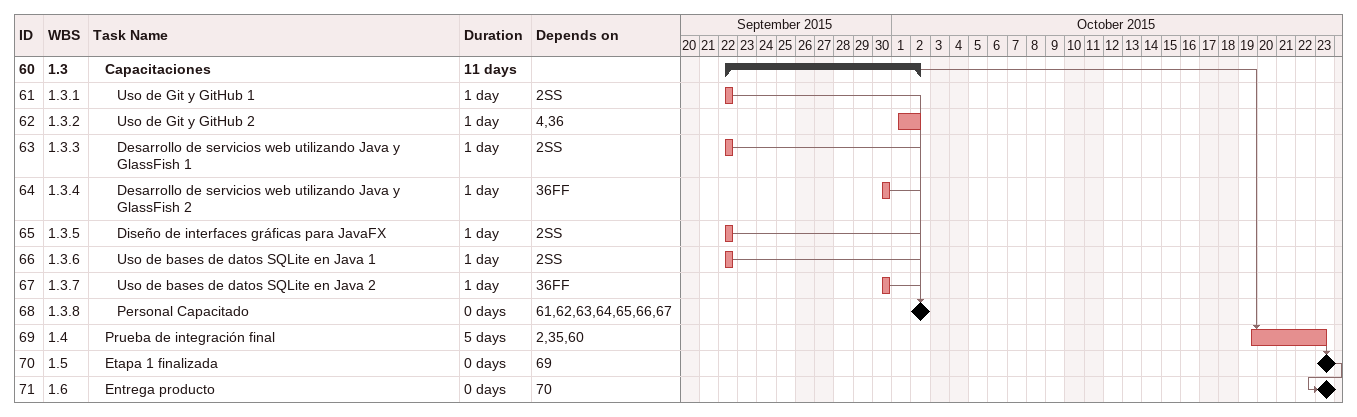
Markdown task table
| ID | WBS | Task | Duration | Start | Finish | Predecessors |
|---|---|---|---|---|---|---|
| 60 | 1.3 | **Capacitaciones** | 11d | 2015-09-22 | 2015-10-02 |  |
| 61 | 1.3.1 | Uso de Git y GitHub 1 | 1d | 2015-09-22 | 2015-09-22 | 2SS |
| 62 | 1.3.2 | Uso de Git y GitHub 2 | 1d | 2015-10-01 | 2015-10-02 | 4, 36 |
| 63 | 1.3.3 | Desarrollo de servicios web utilizando Java y GlassFish 1 | 1d | 2015-09-22 | 2015-09-22 | 2SS |
| 64 | 1.3.4 | Desarrollo de servicios web utilizando Java y GlassFish 2 | 1d | 2015-09-30 | 2015-09-30 | 36FF |
| 65 | 1.3.5 | Diseño de interfaces gráficas para JavaFX | 1d | 2015-09-22 | 2015-09-22 | 2SS |
| 66 | 1.3.6 | Uso de bases de datos SQLite en Java 1 | 1d | 2015-09-22 | 2015-09-22 | 2SS |
| 67 | 1.3.7 | Uso de bases de datos SQLite en Java 2 | 1d | 2015-09-30 | 2015-09-30 | 36FF |
| 68 | 1.3.8 | Personal Capacitado | 0d | 2015-10-02 | 2015-10-02 | 61, 62, 63, 64, 65, 66, 67 |
| 69 | 1.4 | Prueba de integración final | 5d | 2015-10-19 | 2015-10-23 | 2, 35, 60 |
| 70 | 1.5 | Etapa 1 finalizada | 0d | 2015-10-23 | 2015-10-23 | 69 |
| 71 | 1.6 | Entrega producto | 0d | 2015-10-23 | 2015-10-23 | 70 |
